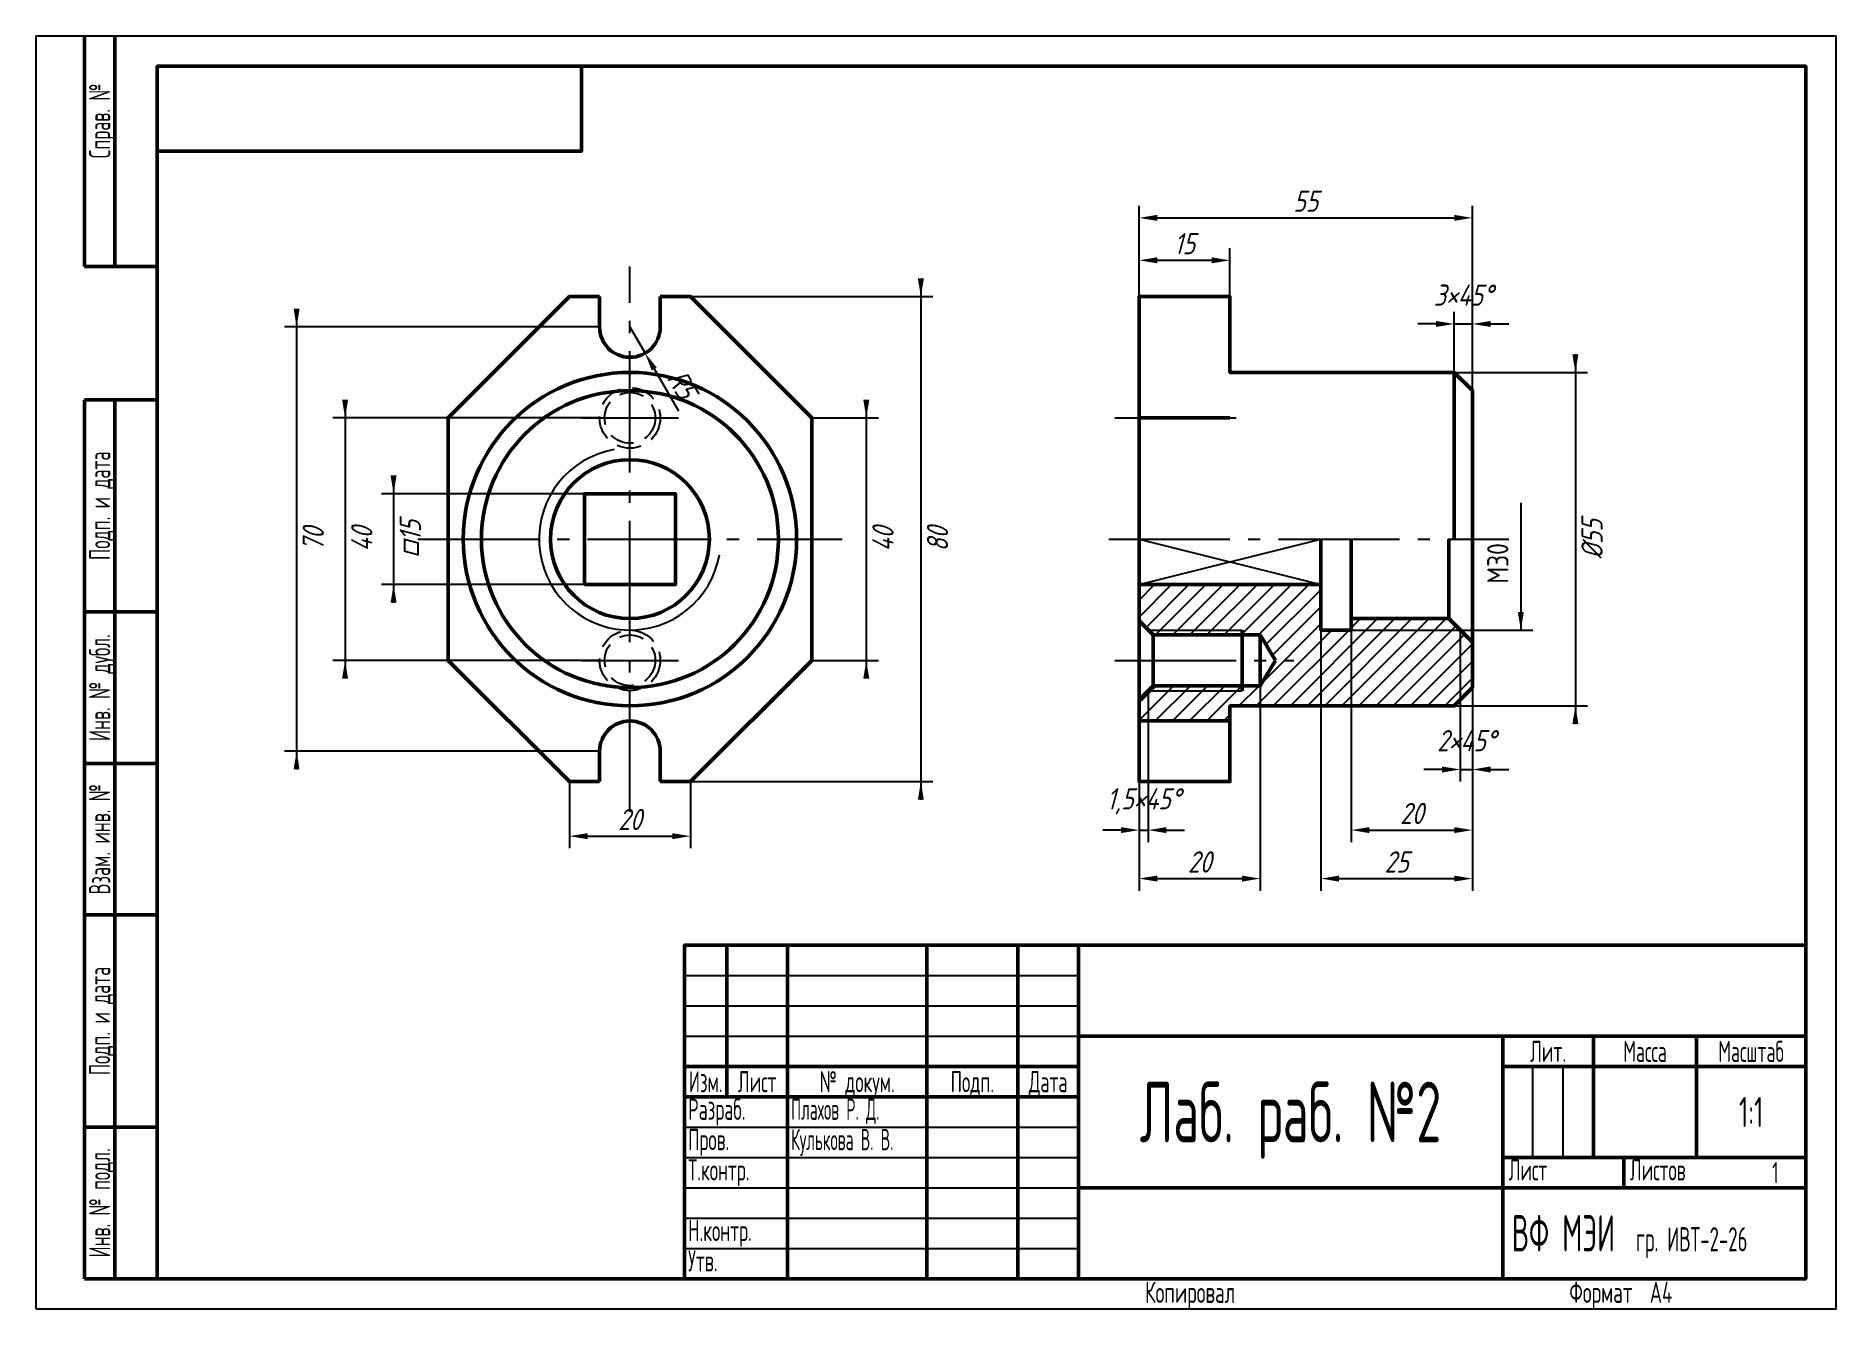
# Model space of a CAD drawing. Header units: millimetres. Extents: x 0 to 297, y 0 to 210.
import ezdxf
from ezdxf.enums import TextEntityAlignment as Align

# ---------------------------------------------------------------- set-up
doc = ezdxf.new("R2010")
doc.units = ezdxf.units.MM
doc.linetypes.add('AXIS', pattern=[28, 20, -3, 2, -3])
doc.linetypes.add('HID', pattern=[6, 4, -2])
for name, color, linetype, lineweight in [('Осевая', 1, 'AXIS', 25), ('Основная', 7, 'Continuous', 50), ('Размеры', 3, 'Continuous', 25), ('Рамка', 7, 'Continuous', 50), ('Рамка_тонкая', 7, 'Continuous', 25), ('Тонкая', 7, 'Continuous', 25), ('Штриховая', 5, 'HID', 25), ('Штриховка', 8, 'Continuous', 25)]:
    doc.layers.add(name, color=color, linetype=linetype, lineweight=lineweight)
doc.styles.add('GOST', font='GOST type A.ttf', dxfattribs={"oblique": 15})
doc.dimstyles.new('ГОСТ', dxfattribs={"dimtxt": 3.5, "dimasz": 3, "dimexe": 2, "dimexo": 0, "dimgap": 1, "dimtad": 1, "dimdec": 1, "dimtxsty": 'GOST', "dimcen": 2.5, "dimclrd": 3, "dimclre": 3, "dimclrt": 3, "dimazin": 3, "dimtfac": 1, "dimtmove": 0, "dimatfit": 3, "dimlwd": 25, "dimlwe": 25})

msp = doc.modelspace()

# ---------------------------------------------------------------- hatches: boundary and pattern name
at = {"layer": 'Размеры'}
msp.add_hatch(color=3, dxfattribs=at).paths.add_polyline_path([(245, 112), (244.5, 115), (245.5, 115)])
at = {"layer": 'Штриховка'}
h = msp.add_hatch(dxfattribs=at)
h.set_pattern_fill('ANSI31', scale=0.62992)
h.paths.add_polyline_path([(182, 119.5), (212, 119.5), (212, 112), (217, 112), (217, 113.894), (233.106, 113.894), (235, 112), (237, 110), (237, 102.5), (234, 99.5), (197, 99.5), (197, 97), (182, 97), (182, 100.5), (184.312, 102.812), (202, 102.812), (204.516, 107), (202, 111.188), (184.312, 111.188), (182, 113.5)])

# ---------------------------------------------------------------- linework, layer by layer
at = {"layer": 'Осевая'}
for p, q in [((98, 82), (98, 172)), ((90, 147), (106, 147)), ((178, 147), (201, 147)), ((63, 127), (133, 127)), ((177, 127), (243, 127)), ((90, 107), (106, 107)), ((178, 107), (207.516, 107))]:
    msp.add_line(p, q, dxfattribs=at)
at = {"layer": 'Основная'}
for p, q in [((93, 167), (93, 162)), ((103, 167), (103, 162)), ((234, 127), (234, 154.5)), ((182, 147), (197, 147)), ((182, 119.5), (182, 127)), ((212, 119.5), (212, 127)), ((217, 113.894), (217, 127)), ((233.106, 113.894), (233.106, 127)), ((237, 110), (237, 127)), ((182, 113.5), (184.312, 111.188)), ((182, 113.5), (182, 100.5)), ((184.312, 111.188), (184.312, 102.812)), ((184.312, 111.188), (202, 111.188)), ((199, 112), (199, 102)), ((202, 111.188), (204.516, 107)), ((202, 111.188), (202, 102.812)), ((202, 102.812), (204.516, 107)), ((182, 100.5), (184.312, 102.812)), ((184.312, 102.812), (202, 102.812)), ((182, 97), (197, 97)), ((93, 87), (93, 92)), ((103, 87), (103, 92))]:
    msp.add_line(p, q, dxfattribs=at)
for points in [[(93, 167), (88, 167), (68, 147), (68, 127)], [(103, 167), (108, 167), (128, 147), (128, 127)], [(182, 127), (182, 167), (197, 167), (197, 154.5), (234, 154.5), (237, 151.5), (237, 127)], [(93, 87), (88, 87), (68, 107), (68, 127)], [(103, 87), (108, 87), (128, 107), (128, 127)], [(182, 119.5), (182, 113.5)], [(182, 119.5), (212, 119.5), (212, 112), (217, 112), (217, 113.894), (233.106, 113.894), (237, 110)], [(182, 100.5), (182, 87), (197, 87), (197, 99.5), (234, 99.5), (237, 102.5), (237, 110)]]:
    msp.add_lwpolyline(points, dxfattribs=at)
msp.add_lwpolyline([(90.5, 119.5), (105.5, 119.5), (105.5, 134.5), (90.5, 134.5)], close=True, dxfattribs=at)
for radius in [27.5, 24.5, 13.106]:
    msp.add_circle((98, 127), radius, dxfattribs=at)
for centre, start, end in [((98, 162), 180, 360), ((98, 92), 0, 180)]:
    msp.add_arc(centre, 5, start, end, dxfattribs=at)
at = {"layer": 'Размеры'}
for p, q in [((245, 133), (245, 112)), ((235, 112), (247, 112))]:
    msp.add_line(p, q, dxfattribs=at)
at = {"layer": 'Рамка'}
for p, q in [((8, 172), (8, 210)), ((13, 172), (13, 210)), ((8, 172), (20, 172)), ((8, 5), (8, 150)), ((8, 150), (20, 150)), ((13, 5), (13, 150)), ((8, 115), (20, 115)), ((8, 90), (20, 90)), ((8, 65), (20, 65)), ((114, 35), (114, 60)), ((124, 5), (124, 60)), ((147, 5), (147, 60)), ((162, 5), (162, 60)), ((172, 5), (172, 60)), ((172, 45), (292, 45)), ((242, 5), (242, 45)), ((257, 25), (257, 45)), ((274, 25), (274, 45)), ((107, 40), (172, 40)), ((242, 40), (292, 40)), ((107, 35), (172, 35)), ((8, 30), (20, 30)), ((242, 25), (292, 25)), ((262, 20), (262, 25)), ((172, 20), (242, 20)), ((242, 20), (292, 20)), ((8, 5), (20, 5))]:
    msp.add_line(p, q, dxfattribs=at)
msp.add_lwpolyline([(20, 5), (292, 5), (292, 205), (20, 205)], close=True, dxfattribs=at)
for points in [[(20, 191), (90, 191), (90, 205)], [(107, 5), (107, 60), (292, 60)]]:
    msp.add_lwpolyline(points, dxfattribs=at)
at = {"layer": 'Рамка_тонкая'}
for p, q in [((107, 55), (172, 55)), ((107, 50), (172, 50)), ((107, 45), (172, 45)), ((247, 25), (247, 40)), ((252, 25), (252, 40)), ((107, 30), (172, 30)), ((107, 25), (172, 25)), ((107, 20), (172, 20)), ((107, 15), (172, 15)), ((107, 10), (172, 10))]:
    msp.add_line(p, q, dxfattribs=at)
msp.add_lwpolyline([(0, 0), (297, 0), (297, 210), (0, 210)], close=True, dxfattribs=at)
at = {"layer": 'Тонкая'}
for p, q in [((182, 127), (212, 119.5)), ((182, 119.5), (212, 127)), ((183.5, 112), (199, 112)), ((217, 112), (235, 112)), ((183.5, 102), (199, 102))]:
    msp.add_line(p, q, dxfattribs=at)
msp.add_arc((98, 127), 15, 100, 350, dxfattribs=at)
at = {"layer": 'Штриховая'}
for centre, radius in [((98, 147), 5), ((98, 147), 4.188), ((98, 107), 5), ((98, 107), 4.188)]:
    msp.add_circle(centre, radius, dxfattribs=at)

# ---------------------------------------------------------------- texts
at = {"layer": 'Размеры', "style": 'GOST'}
msp.add_text('M30', height=3.5, rotation=90, dxfattribs=at).set_placement((244, 123), align=Align.BOTTOM_CENTER)
at = {"layer": 'Рамка_тонкая', "style": 'GOST', "width": 0.75}
for s, p in [('Справ. №', (10.5, 196)), ('Подп. и дата', (10.5, 132.5)), ('Инв. № дубл.', (10.5, 102.5)), ('Взам. инв. №', (10.5, 77.5)), ('Подп. и дата', (10.5, 47.5)), ('Инв. № подл.', (10.5, 17.5))]:
    msp.add_text(s, height=3.5, rotation=90, dxfattribs=at).set_placement(p, align=Align.MIDDLE_CENTER)
for s, height, p in [('Лит.', 3.5, (249.5, 42.5)), ('Масса', 3.5, (265.5, 42.5)), ('Масштаб', 3.5, (283, 42.5)), ('Изм.', 3.5, (110.5, 37.5)), ('Лист', 3.5, (119, 37.5)), ('№ докум.', 3.5, (135.5, 37.5)), ('Подп.', 3.5, (154.5, 37.5)), ('Дата', 3.5, (167, 37.5)), ('Лаб. раб. №2', 10, (207, 32.5)), ('1:1', 5, (283, 32.5)), ('1', 3.5, (287, 22.5))]:
    msp.add_text(s, height=height, dxfattribs=at).set_placement(p, align=Align.MIDDLE_CENTER)
at = {"layer": 'Рамка_тонкая', "style": 'GOST'}
for s, height, width, p in [('Разраб.', 3.5, 0.75, (107.6, 31.2)), ('Плахов Р. Д.', 3.5, 0.66, (124.6, 31.2)), ('Пров.', 3.5, 0.75, (107.6, 26.2)), ('Кулькова В. В.', 3.5, 0.66, (124.6, 26.2)), ('Т.контр.', 3.5, 0.75, (107.6, 21.2)), ('Лист', 3.5, 0.75, (243, 21.2)), ('Листов', 3.5, 0.75, (263, 21.2)), ('ВФ МЭИ', 6, 0.7, (243.5, 9.5)), ('Н.контр.', 3.5, 0.75, (107.6, 11.2)), ('гр. ИВТ-2-26', 4, 0.7, (264, 9.5)), ('Утв.', 3.5, 0.75, (107.6, 6.2)), ('Копировал', 3.5, 0.8, (183, 1)), ('Формат  А4', 3.5, 0.8, (253, 1))]:
    msp.add_text(s, height=height, dxfattribs=dict(at, width=width)).set_placement(p)

# ---------------------------------------------------------------- dimensions: what is measured, and where the dimension line sits
at = {"layer": 'Размеры'}
for base, p1, p2 in [((182, 180), (182, 167), (237, 151.5)), ((182, 173), (182, 167), (197, 167)), ((212, 71), (212, 112), (237, 102.5)), ((217, 79), (217, 112), (237, 110)), ((182, 71), (182, 87), (202, 102.812)), ((88, 78), (88, 87), (108, 87))]:
    msp.add_linear_dim(base=base, p1=p1, p2=p2, dimstyle='ГОСТ', dxfattribs=at).render()
for base, p1, p2 in [((146, 167), (108, 167), (108, 87)), ((43, 162), (93, 162), (93, 92)), ((51, 147), (93, 147), (93, 107)), ((137, 147), (128, 147), (128, 107))]:
    msp.add_linear_dim(base=base, p1=p1, p2=p2, angle=90, dimstyle='ГОСТ', dxfattribs=at).render()
for base, p1, p2, text in [((234, 162.5), (234, 154.5), (237, 151.5), '3×45°'), ((235, 89), (235, 112), (237, 110), '2×45°'), ((182, 79), (182, 100.5), (183.5, 102), '1,5×45°')]:
    msp.add_linear_dim(base=base, p1=p1, p2=p2, text=text, dimstyle='ГОСТ', dxfattribs=at).render()
msp.add_radius_dim(center=(98, 162), mpoint=(100.5, 157.67), text='R5', dimstyle='ГОСТ', override={"dimtmove": 1}, dxfattribs=at).render()
for base, p1, p2, text in [((254, 154.5), (234, 154.5), (234, 99.5), '%%c55'), ((59, 134.5), (90.5, 134.5), (90.5, 119.5), '□15')]:
    msp.add_linear_dim(base=base, p1=p1, p2=p2, angle=90, text=text, dimstyle='ГОСТ', dxfattribs=at).render()

doc.saveas('drawing.dxf')
